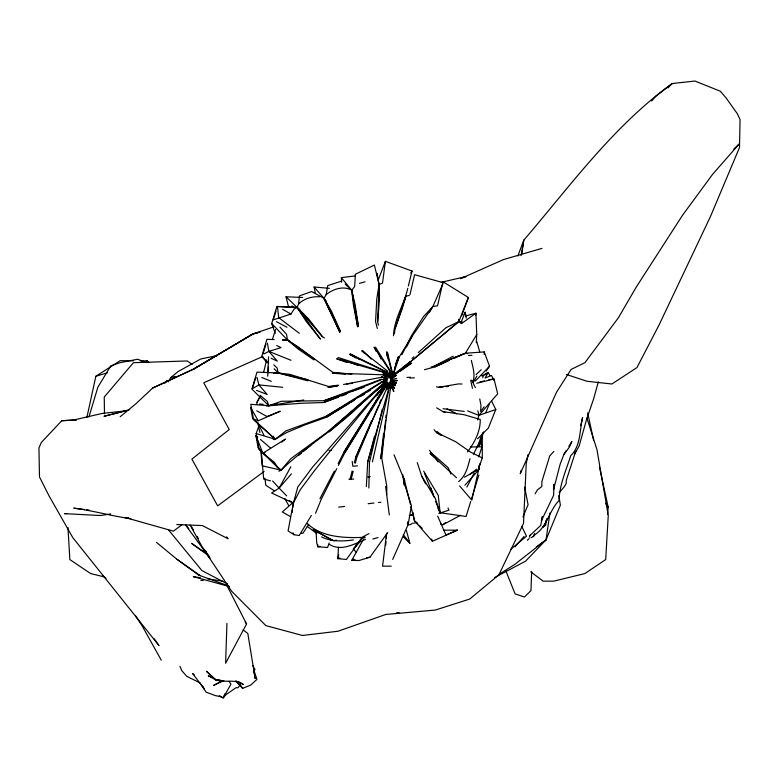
<?xml version="1.0" encoding="UTF-8"?>
<svg xmlns="http://www.w3.org/2000/svg" width="779" height="779" viewBox="0 0 779 779"><rect width="100%" height="100%" fill="white"/><g stroke="black" fill="none" stroke-linecap="round" stroke-linejoin="round"><path stroke-width="1.17" d="M386.754 494.626L386.764 486.145L381.798 458.5L385.586 420.076M479.114 467.049L482.279 457.955L482.298 435.169M484.217 354.328L484.226 351.904L465.384 353.238L453.534 357.824L434.984 366.88L424.467 369.713M338.495 547.17L337.813 558.65L346.421 559.458L361.602 538.367L364.806 536.702M368.847 488.005L369.48 462.161L382.304 409.16M388.088 374.105L389.081 376.267L389.519 370.356L374.086 347.171L376.306 351.485M226.932 623.424L225.618 663.241L246.563 623.979L226.903 585.467M267.733 376.169L268.57 356.821M531.658 571.426L530.966 590.618L524.433 597.026L515.085 593.871L505.766 570.608M378.409 325.184L377.669 321.63L379.081 284.52L377.055 273.322L377.143 275.747M268.112 372.528L268.385 366.481M476.31 342.721L476.748 334.581L475.92 313.197L465.472 316.031M366.334 486.661L367.707 461.986L374.563 436.133M389.081 376.267L389.519 370.356M377.669 321.63L379.441 299.526L379.081 284.52L374.387 265.055L355.409 274.227L354.659 286.506L351.738 290.246L353.442 305.173L357.629 326.839L352.303 293.79M385.683 545.271L385.975 541.717M386.267 538.153L386.647 533.401M607.62 514.325L608.204 507.295L599.47 467.157M387.163 356.616L386.511 351.894L391.613 371.164L389.899 376.705L390.113 374.29M393.492 335.788C394.057 318.893 404.213 304.375 407.787 288.22M274.374 319.526L290.957 314.044L294.102 309.039L297.081 307.442L298.61 303.878L299.409 295.903L311.707 291.541L322.964 297.773M385.819 417.68L386.053 415.275M394.447 333.743L394.943 328.972L405.801 296.234L409.316 295.407M383.589 433.475L380.746 458.782L390.337 389.461L389.13 384.057L388.857 386.472L389.13 384.057L390.337 389.461M553.441 489.592L554.035 484.226L553.616 495.308L541.415 520.732L542.437 516.428L540.762 525.367L530.061 535.426M256.758 404.467L257.031 402.178L260.342 396.044L257.031 402.178M386.598 533.391L382.567 566.187L391.262 566.138M475.628 315.514L475.92 313.197L461.626 323.499L458.763 321.639L458.568 319.293M292.144 512.514L292.446 510.167M292.748 507.83L293.352 503.137L297.821 486.943L312.759 466.903L386.004 383.482L382.294 387.494M408.352 285.932L412.052 271.043L385.391 261.345L382.508 283.108L379.081 284.52L376.754 299.146L375.575 321.513L377.309 328.495M386.754 389.529L387.523 384.144L386.082 387.445L387.523 384.144L386.374 389.383L355.867 456.903L354.318 462.775M521.872 253.37L523.79 240.175C570.53 185.587 613.307 126.11 672.17 83.538L694.907 81.035L720.283 91.201L726.135 97.988L737.333 113.724L740.05 119.547L739.495 147.562L710.341 216.796L659.034 325.028L636.969 367.552L611.885 383.998L586.908 381.243L566.343 374.456M494.714 577.502L525.504 561.211L546.011 539.905L549.925 513.03M346.879 362.488L336.645 358.817L383.171 372.235L386.267 376.16L389.101 375.585L389.919 370.385L375.556 347.181L381.067 359.031M329.371 288.318L314.073 286.993L323.996 298.338L339.79 332.156L323.996 298.338L326.197 294.608L327.745 285.591L341.845 281.044M521.102 255.629L523.79 240.175L517.821 255.989M528.045 454.566L526.205 463.992L523.527 523.41L498.891 574.844L469.756 599.041L435.315 610.054L385.722 614.465L338.076 631.224L302.476 635.479L265.853 625.615L231.655 591.271L202.861 548.114L190.115 525.046M358.398 365.555L338.037 357.493L383.434 371.953L386.267 376.16L385.323 379.85L385.498 384.037L332.974 447.594L314.989 469.961L300.168 489.874L293.352 503.137L288.064 530.937L294.082 534.725L299.175 535.553L311.347 515.455M405.099 299.788L405.801 296.234L402.052 309.224L394.943 328.972M254.149 672.004L254.733 669.2L252.863 665.675M386.374 389.383L387.523 384.144M482.727 432.89L479.27 446.289M86.859 417.583L95.846 376.267L120.151 360.667L133.219 360.794M479.961 463.651L471.821 500.167L459.591 485.901M372.411 461.84L388.75 390.172M409.988 294.598L414.594 274.695L443.368 282.738M580.676 425.616L582.595 417.544C579.498 430.407 580.959 445.812 570.725 455.696C566.138 470.243 559.332 485.132 559.098 500.439C548.942 510.781 547.238 527.11 534.384 535.037M263.555 372.596L266.632 359.917M387.436 387.961L388.293 384.427L388.38 390.182L367.707 461.986M338.758 554.823L337.813 558.65L339.995 558.027M553.616 489.514L560.14 464.196L563.879 454.488L566.343 450.486M351.066 479.582L353.189 471.412M355.312 463.242L356.821 457.409L378.682 405.236M350.005 479.202L352.166 470.983M521.18 470.282L520.265 473.768L556.469 392.295L571.075 369.45L584.971 362.644L618.448 317.696L636.161 287.237L682.472 215.335L712.581 174.35L739.105 144.057L733.789 149.023M387.669 386.783L388.293 384.427L388.38 390.182M469.961 458.695C467.887 467.011 465.657 475.911 458.695 481.597M389.899 376.705L391.613 371.164L389.919 370.385M598.321 381.846L593.705 398.614L586.47 419.784L579.089 446.172L574.318 454.41L575.73 451.236L566.323 480.185L566.206 483.36L564.493 486.495L559.195 492.718M479.319 446.289L483.574 431.936M88.952 416.931L97.872 387.173L110.754 365.867L120.151 362.634L137.571 359.255L146.384 362.498M482.756 377.747L483.369 375.702L480.994 375.449M266.973 362.605L261.783 356.324L266.924 339.332L274.169 339.556M275.279 333.402L271.696 323.528L276.837 306.556L297.081 307.442L299.944 309.652M263.175 353.345L265.931 344.211M477.517 419.92L478.89 415.402L497.674 393.833L494.022 378.935L488.735 379.762M391.584 374.835L390.737 377.104L393.707 372.05L398.361 356.733L395.401 364.65M273.283 319.994L276.058 310.957M276.749 308.698L277.441 306.439L297.081 307.442L308.64 318.903L322.409 336.684L324.453 337.959M470.701 501.491L466.095 516.458L440.154 512.748L438.002 508.463M471.772 498.044L478.861 475.015M255.814 377.601L252.299 388.779L258.862 384.894L282.728 387.299M272.358 339.547L275.571 329.536M478.705 456.874L481.938 446.815L480.77 439.707M477.848 446.279L480.799 437.282M392.606 372.644L390.737 377.104L394.096 372.206L399.14 357.045L412.12 336.294L432.881 306.478L442.891 283.819M472.882 382.197C475.404 375.089 472.989 367.435 471.324 360.395M329.196 542.914L327.589 547.491L317.822 546.77L316.732 542.866L316.128 532.164M362.186 403.074C337.414 428.255 306.381 445.754 281.044 470.175L259.125 449.434L256.155 433.572L259.086 425.548M461.674 315.777L468.393 297.51L443.027 281.764L437.535 305.816L432.881 306.478L423.513 316.644L411.507 335.554L401.915 354.727M390.415 381.798L388.419 383.102L386.929 382.431L387.426 377.932L389.033 377.591L390.668 378.399L390.415 381.798L391.584 383.92M378.409 279.525L385.391 261.345M395.411 374.728L391.594 377.464L410.27 361.641L395.829 372.859L392.061 376.978L392.538 380.571L391.253 383.95L388.244 385.128L385.498 384.037M400.182 371.31L411.633 363.102L396.063 373.19L391.594 377.464L458.763 321.639L468.393 297.51M491.685 401.273L495.795 409.491L488.345 428.099L477.576 438.791M464.206 314.502L465.112 312.272L465.842 315.738M461.577 321.084L465.112 312.272L466.261 318.202M315.563 513.273L321.182 499.417L336.771 468.637M396.063 373.19L392.061 376.978L390.075 376.091L392.003 371.33L387.387 352.118L388.108 359.148M485.862 412.393L489.475 403.61M498.541 574.649L514.695 564.463L546.011 539.905L560.383 505.152L558.845 495.6M379.616 403.016L381.009 399.685M394.476 368.185L399.14 357.045M522.962 516.915L528.074 504.743L524.656 487.079M338.135 463.612L344.114 451.839L386.764 383.833L384.69 388.702L344.912 452.57L338.398 465.423M225.004 693.651L223.145 697.965L219.142 695.949M355.867 456.903L371.69 420.524M529.321 537.169L530.217 535.105M392.704 559.429L408.157 524.501L411.409 505.678L403.707 481.49L402.704 474.343M253.331 672.043L254.733 669.2L253.428 671.858M334.337 471.1L319.945 498.706M473.389 454.254L479.883 441.596M533.226 536.575L534.676 533.79L533.829 536.273L530.937 537.753M384.3 388.546L386.764 383.833M406.492 347.035L412.12 336.294M466.855 487.07L474.138 473.34M363.15 539.759L351.757 560.403L359.022 560.52L369.976 557.209L387.679 532.554M289.272 500.488L293.352 503.137L271.608 493.01L279.135 488.092L290.849 466.767M473.301 382.353L476.875 376.072M390.737 377.104L394.096 372.206M168.235 381.846L170.708 377.649L177.953 371.661L200.787 358.963L217.263 355.565M429.161 312.71L432.881 306.478M344.912 452.57L384.271 387.932M476.748 334.581L465.384 353.238L454.527 358.106M535.076 493.818L537.568 489.728L541.814 486.563L541.911 481.471L549.75 455.9L553.83 451.469M568.806 446.484L571.883 441.489L569.283 447.263L563.879 454.488M344.114 451.839L384.183 387.952M308.766 524.228L303.031 533.128L300.791 533.527M385.78 385.274L387.095 383.239M410.728 273.049L412.052 271.043M467.458 451.908C474.577 442.56 480.468 431.508 480.234 419.462L463.875 414.671L442.891 411.624L436.659 407.816M486.174 371.077L489.524 366.247L484.226 351.904M514.948 546.8L524.063 536.468M484.149 406.774L480.614 411.594L480.974 405.401L479.767 398.984M377.104 394.972L382.294 388.273M239.737 685.491L238.033 687.691L236.027 687.711L226.105 694.556L223.145 697.965L230.944 684.196L229.104 681.382M376.267 395.946L382.255 388.273M164.827 383.19L167.047 380.366M379.685 391.516L378.175 393.424L379.675 391.467M384.213 385.8L386.472 382.947L384.028 385.644M382.538 387.825L386.004 383.482M384.203 385.79L386.472 382.947M355.575 545.475L358.583 541.921M360.093 540.139L361.602 538.367L365.234 537.676M651.78 100.968L655.723 96.353L672.17 83.538L667.973 87.91M286.643 495.863L279.135 488.092L291.424 473.856M464.946 485.2L479.338 469.211L478.812 465.774M354.007 548.192L360.648 541.123M61.794 420.728L76.245 419.92L61.794 420.728L41.336 442.433L38.95 447.896L39.486 476.952L48.911 495.619L72.749 537.549L159.013 645.635L154.213 638.78M354.085 548.095L355.73 546.342M475.424 380.98L489.524 366.247M527.412 540.217L529.077 538.601M476.076 374.611L481.179 369.694M260.274 331.971L253.272 333.763L193.679 368.993L152.742 388L135.974 403.697L120.17 416.755M412.052 358.418L413.834 356.763M418.274 352.624L445.909 327.774L458.763 321.639L462.113 321.688M329.244 431.858L385.965 382.285L381.807 384.768L329.059 430.845L290.771 458.685L281.044 470.175L278.96 471.227M293.138 502.387L282.319 511.978L290.557 516.643M364.017 401.477L367.669 398.273M370.414 395.878L373.16 393.483M376.822 390.279L383.229 384.68L329.059 430.845M298.688 455.403L301.473 453.066M303.333 451.508L310.763 445.286M399.052 371.262L400.922 369.713M402.792 368.165L458.763 321.639M281.696 442.141L285.396 439.083L262.883 453.222L258.161 447.691L255.863 435.48L257.713 437.068M510.732 549.253L526.497 536.225L521.774 526.458M298.61 303.878C304.073 298.698 312.019 296.215 319.487 296.799M440.671 524.082L442.9 524.715L445.715 522.436M412.461 523.128L410.621 524.569L407.446 524.958M326.197 294.608C332.935 289.038 343.675 285.435 351.738 290.246L355.117 304.706L358.496 326.596L352.39 293.761M264.12 471.422L217.653 505.853L191.897 459.113L229.23 429.531L203.728 382.781L262.951 356.383M470.058 474.08L476.777 469.114M182.13 524.666L173.366 531.142L125.02 517.49L128.613 518.035M381.895 385.264L385.965 382.285M536.273 546.897L546.011 539.905M484.363 375.166L488.17 372.459L489.923 375.517M392.236 378.234L396.287 375.381L391.74 378.526M353.666 559.098L351.757 560.403L355.175 559.799M219.951 681.937L213.563 685.413L223.836 680.642M272.952 438.811L275.23 439.249L286.594 432.559L305.378 424.74L326.469 417.242L381.457 382.547L385.926 381.097L381.457 382.547M256.155 433.572L275.23 439.249L286 430.845L326.43 416.113L381.379 382.041L385.926 381.097M410.562 515.328L413.454 513.556M326.469 417.242L349.021 403.532M351.076 402.285L354.143 400.416M361.32 396.053L364.397 394.184M326.43 416.113L355.662 398.916M357.746 397.679L365.049 393.385M367.143 392.158L370.268 390.318M381.807 384.768L385.469 382.616M481.919 375.838L488.17 372.459L485.113 378.029L491.5 375.488L493.915 380.386M368.973 533.576L361.807 537.432C343.052 538.026 321.785 537.043 307.306 523.644M464.362 477.206L479.338 469.211M442.9 524.715L460.603 515.279M431.157 366.987L434.633 365.964L453.212 356.198M263.838 353.978L268.882 351.387L281.024 347.6L276.701 345.496M152.742 388L194.214 368.876L253.272 333.763L193.679 368.993M365.341 539.448C354.153 543.976 340.998 551.834 329.42 544.404M434.984 366.88L449.103 360.55M410.981 506.613L414.438 520.732L432.384 541.249L457.409 530.168L443.494 530.168M460.564 278.648L503.4 259.602L541.96 248.374M258.2 420.767L250.585 407.388L252.678 418.557L258.2 420.767L280.236 411.234L266.983 416.531L256.739 410.815M434.633 365.964L465.384 353.238L467.721 353.676M462.726 277.869L465.998 276.535L441.323 282.28M266.525 405.927L301.269 403.249L323.704 402.529L381.028 379.86M336.216 540.061L334.113 540.889L328.426 539.146M252.678 418.557L275.23 439.249L253.574 419.638L250.789 404.311L268.804 405.713L281.336 401.292L324.006 400.688L381.077 379.373L385.839 379.928L383.55 380.697M323.704 402.529L338.388 397.193M341.777 395.956L346.295 394.31M255.863 435.48L262.883 453.222L265.016 452.453M467.604 410.874L478.89 415.402L495.795 409.491M273.721 326.868L252.065 334.279L257.907 332.769M324.006 400.688L346.908 392.996M351.485 391.457L364.085 387.231M391.876 379.539L396.667 378.428M438.772 513.39L449.006 510.177L447.993 507.976M95.846 376.267L107.327 372.859M144.037 361.962L147.484 360.94L148.808 362.761M372.82 539.058L378.049 537.559M413.561 523.284L417.038 522.29M359.479 283.352L365.03 281.823M170.708 377.649L175.265 376.452M129.694 409.637L104.006 416.278L124.874 411.117M73.723 419.998L102.419 413.386L126.032 410.835M476.719 383.287L494.022 378.935M453.953 531.035L457.409 530.168L445.978 535.017L437.701 516.204M479.786 382.041L484.372 380.912M303.742 399.997L268.804 405.713L251.87 389.101L257.012 372.128L278.239 372.966L290.168 374.436L328.407 386.452L338.037 385.186M385.839 379.928L383.492 380.503L385.839 379.928L381.077 379.373M271.17 405.197L268.804 405.713L267.236 401.292L260.205 395.401M274.714 404.408L277.081 403.892M381.379 382.041L385.42 381.223M353.403 539.925C343.013 541.424 331.104 541.775 321.61 536.916M338.738 385.381L327.969 387.406L337.473 386.004M343.52 384.475L381.778 377.27M320.023 546.381L317.822 546.77L317.803 544.628M366.558 557.803L369.976 557.209M367.873 477.021L370.21 476.631M436.493 386.871L438.84 387.26L458.685 383.901L462.035 384.037M110.657 513.926L100.54 515.523L64.443 513.653L66.828 513.604M384.281 371.622L385.196 371.515L387.484 376.608L385.595 371.417L350.384 353.958L359.655 359.625M346.46 384.076L352.478 383.287M341.591 282.212L341.348 277.606L355.633 275.893M338.67 507.139L344.639 506.438M368.146 503.711L373.92 503.049M378.536 502.533L380.843 502.27M273.419 373.501L278.239 372.966L307.9 379.753M409.296 515.571L412.704 515.192M386.881 371.008L388.273 376.452L387.348 370.97L361.807 350.745L364.368 353.238M438.84 387.26L443.592 386.861M445.968 386.657L448.344 386.452M357.512 465.881L352.848 466.241L352.205 461.46M406.94 377.455L410.445 377.211M468.491 355.526L471.977 355.331M396.647 612.791L399.072 612.664M328.962 450.486L331.367 450.379M282.621 340.15L287.441 339.956L289.691 340.812M348.895 479.231L353.744 479.085M409.657 378.01L414.428 377.864M470.438 447L481.938 446.815M140.356 360.872L147.484 360.94M282.611 339.81L287.441 339.956L298.357 347.064L332.769 372.304L351.855 374.261M382.508 374.767L332.273 373.131L345.516 374.271M176.765 524.549L202.326 525.562L228.072 538.747L226.572 536.877M288.619 307.169L286.039 296.789L302.642 297.471M200.855 580.394L203.28 580.491M259.582 404.038L263.117 404.272M396.901 380.912L392.003 380.532L395.119 382.431M443.066 408.712L464.235 411.419M84.444 509.544L73.791 508.151C93.081 510.557 111.699 516.165 130.891 518.678M86.81 509.846L89.176 510.157M220.457 680.194L214.819 679.434L206.396 671.206L215.89 679.775L223.222 681.031M200.398 577.745L193.338 576.674L229.523 586.597M207.457 578.807L222.745 581.124M104.503 576.947L90.676 573.587L69.837 559.565L67.968 527.441M307.724 380.814L278.239 372.966L274.13 368.808M270.459 480.838L263.662 479.007L261.277 450.895M394.846 385.04L391.613 381.476L396.18 382.859L391.613 381.476L394.817 385.118M176.852 559.215L198.548 575.058L200.252 575.623L176.852 559.215L156.452 542.35M211.752 677.068L208.305 675.87L215.89 679.775L214.819 679.434C224.07 683.543 234.946 678.324 243.389 684.575L238.179 681.479M384.407 375.936L386.686 376.754L383.434 371.953M442.891 411.624L445.101 412.432M198.548 575.058L228.578 585.944M384.203 376.939L386.462 377.796L382.625 374.309L386.462 377.796M256.554 390.396L267.178 394.447L258.862 384.894L257.041 377.484M384.417 375.858L386.686 376.754L386.267 376.16M267.392 343.14L268.882 351.387L291.005 360.288M261.802 377.503L271.316 381.35M391.613 381.476L396.024 383.297L392.09 381.661M199.716 682.755L186.746 676.308L181.77 670.622L179.93 666.347M219.931 696.075L221.849 696.932L215.355 695.589L206.133 692.151L200.135 683.115M271.111 358.282L277.324 361.125L268.882 351.387M434.059 429.784L436.454 432.52L455.618 441.674L470.38 451.986L482.279 457.955M392.859 371.593L393.707 372.05M447.01 408.829L456.718 413.824M389.101 375.585L390.075 376.091M227.604 584.007L201.917 570.608L168.858 530.324M235.852 680.836L238.783 684.118L240.818 685.189M276.448 321.669L286.964 327.258M282.641 309.36L290.957 314.044M355.74 357.912L349.596 354.289L385.196 371.515L387.484 376.608M436.454 432.52L440.437 435.072M273.974 490.566L265.814 485.268L264.889 478.17M209.473 556.372L191.634 543.401L203.329 551.532M392.616 384.427L391.233 382.431L395.372 385.254L391.233 382.431L393.599 386.608M313.937 359.888L297.792 348.768L287.441 339.956L271.696 323.528M192.17 364.368L187.252 360.969L133.413 362.673L104.24 397.047L104.493 413.815M314.365 359.08L287.441 339.956L286.536 334.21L279.914 327.102M258.161 447.691L277.636 467.634L281.044 470.175L262.192 465.813L260.829 450.613M530.703 571.796L543.167 581.144L553.742 581.144L584.854 573.587L605.692 559.565L608.253 515.542L596.967 449.658L586.918 418.08M307.267 526.38L316.81 533.605M299.321 333.305L278.726 317.666L277.441 306.439M243.204 629.909L247.819 633.483L255.171 678.548L253.594 669.327L256.973 679.337L250.663 685.13L242.736 688.295L238.783 684.118M262.883 453.222L274.393 462.307L277.636 467.634M194.224 674.828L192.588 673.533L204.536 689.249L202.725 686.367M103.188 576.032L105.944 578.281M391.233 382.431L395.226 385.712M436.912 431.381L441.518 435.169M260.478 439.453L270.615 448.188M429.618 450.301L430.806 452.385L448.168 467.712L450.983 474.099M458.519 320.675L461.626 323.499M434.409 457.312L430.008 453.251L456.475 477.722M345.146 284.111L351.738 290.246L341.348 277.606M273.75 364.815L277.11 368L278.239 372.966M286.039 296.789L297.081 307.442L322.409 336.684M403.532 537.052L409.9 543.216L406.356 530.421M417.904 524.111L414.438 520.732L412.958 512.387M419.638 525.806L422.228 528.347M261.783 356.324L268.365 362.985M362.673 350.492L371.203 359.148M291.95 305.816L293.625 307.549M236.378 681.479L242.736 688.295L236.183 681.128M353.257 548.961L356.5 552.515M272.611 480.945L279.135 488.092M206.016 551.814L202.861 548.114L209.824 558.154L205.588 550.889M185.694 524.91L188.732 528.62M323.996 298.338L331.542 311.298L340.481 331.572L323.996 298.338L326.284 301.171M383.171 372.235L386.686 376.754M430.806 452.385L438.119 461.898M403.337 534.706L409.9 543.216M393.862 391.409L390.883 383.434L394.427 388.059L390.883 383.434L393.551 391.467M185.597 525.017L209.824 558.154M245.161 621.993L246.563 623.979M605.556 503.215L608.204 507.295M423.688 471.168L438.265 495.366L440.154 512.748L435.695 501.52M417.242 462.599L421.828 476.368L435.13 498.132L440.154 512.748M135.517 615.731L142.265 626.092L161.282 660.193M191.663 526.994L193.484 530.11M197.116 536.341L198.324 538.416M292.972 532.729L294.082 534.725M284.91 498.628L288.805 505.756M421.828 476.368L425.607 483.856M263.896 435.198L257.586 422.267L259.933 432.559M471.733 380.045L475.336 387.621M390.883 383.434L391.895 385.644M394.038 454.829L404.632 480.74L410.397 504.266M424.545 473.447L433.913 497.021M430.66 487.917L432.822 493.555M430.651 487.79L432.812 493.467M385.595 371.417L387.212 375.994M431.634 539.039L432.384 541.249M476.709 341.426L479.698 351.787M477.887 410.815L478.89 415.402M470.682 380.308L472.444 388.332M587.648 412.86L593.559 440.008M314.073 286.993L315.242 292.738M273.487 436.172L274.189 439.697M404.272 478.345L404.632 480.74M385.634 486.437L389.305 514.987M407.845 522.096L408.157 524.501L407.904 522.115M379.081 284.52L379.344 286.935M403.707 481.49L404.077 485.083M546.089 521.024L545.787 525.056L542.807 527.149L544.131 526.088L547.248 518.532L546.089 521.024M386.18 378.847L383.804 379.198L386.18 378.847L381.924 376.802L386.18 378.847M396.949 380.464L392.003 380.532L396.949 380.464M332.769 540.383L313.294 529.72L332.769 540.383M320.305 338.943L306.361 321.63L297.081 307.442L320.305 338.943M392.324 388.692L389.987 383.726L390.328 386.111L389.987 383.726L392.324 388.692"/></g></svg>
